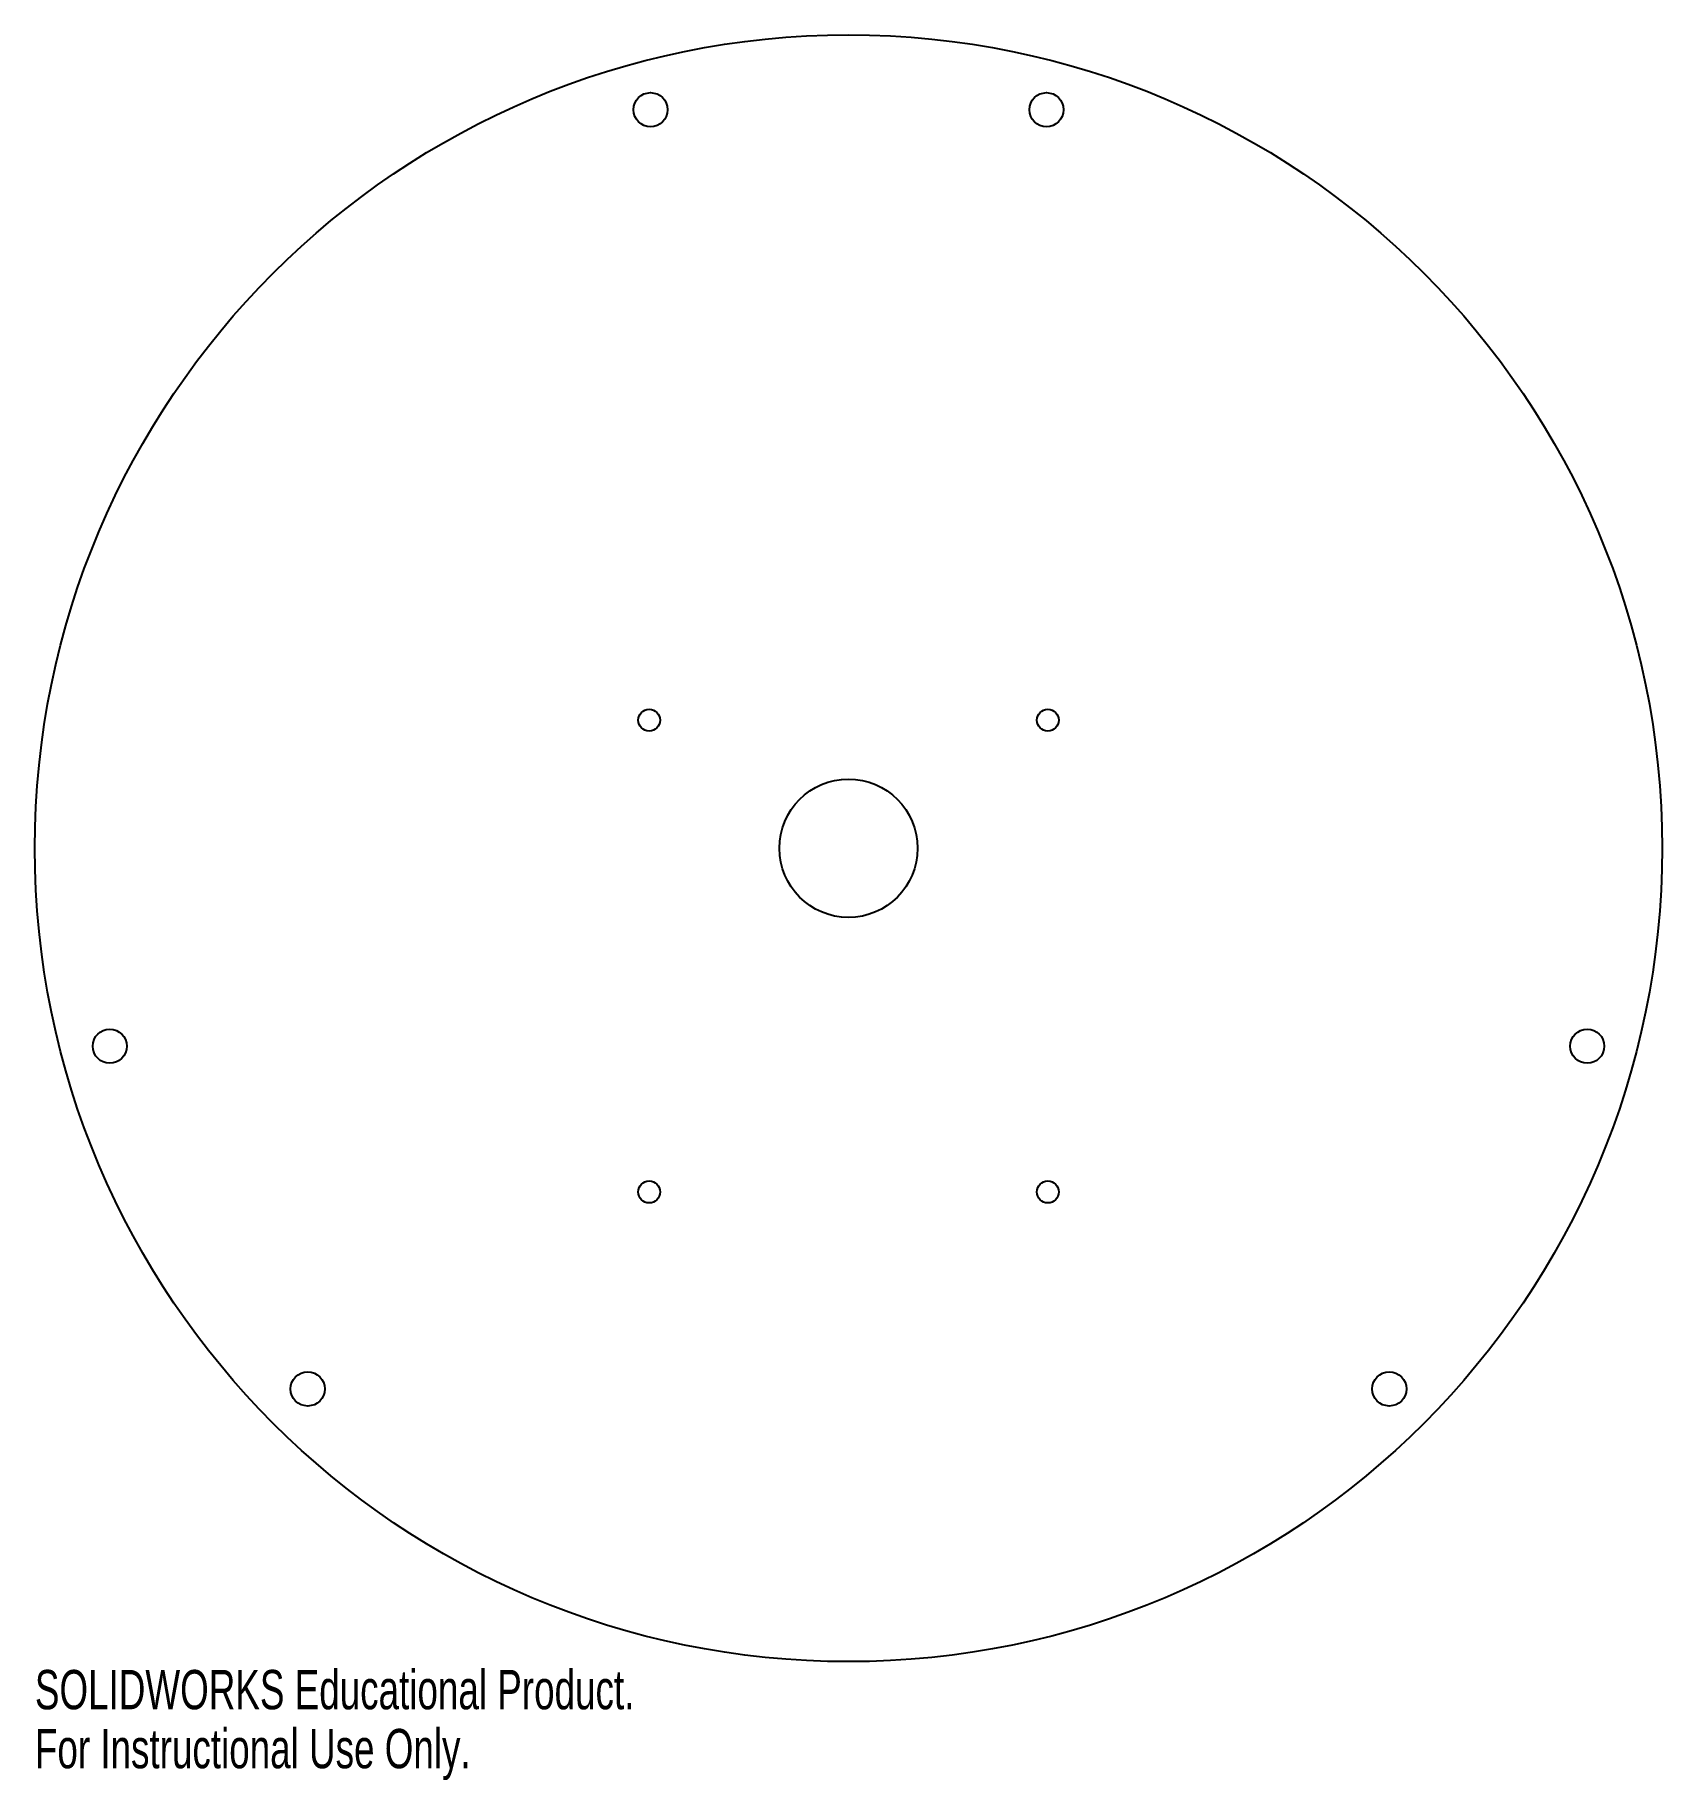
# Model space of a CAD drawing. Header units: millimetres. Extents: x -100 to 100, y -115 to 100.
import ezdxf

# ---------------------------------------------------------------- set-up
doc = ezdxf.new("R2010")
doc.units = ezdxf.units.MM
doc.styles.add('SLDTEXTSTYLE0', font='TXT', dxfattribs={"width": 0.7})

msp = doc.modelspace()

# ---------------------------------------------------------------- linework, layer by layer
at = {"color": 7, "linetype": 'Continuous', "lineweight": 25}
for centre, radius in [((0, 0), 100), ((-24.33, 90.8), 2.1), ((24.33, 90.8), 2.1), ((-24.5, 15.75), 1.35), ((24.5, 15.75), 1.35), ((0, 0), 8.5), ((-90.8, -24.33), 2.1), ((90.8, -24.33), 2.1), ((-24.5, -42.25), 1.35), ((24.5, -42.25), 1.35), ((-66.47, -66.47), 2.1), ((66.47, -66.47), 2.1)]:
    msp.add_circle(centre, radius, dxfattribs=at)

# ---------------------------------------------------------------- texts
at = {"color": 7, "linetype": 'Continuous', "char_height": 4.8336, "attachment_point": 1, "style": 'SLDTEXTSTYLE0'}
for s, insert in [('SOLIDWORKS Educational Product.', (-100, -101.02)), ('For Instructional Use Only.', (-100, -108.27))]:
    msp.add_mtext(s, dxfattribs=dict(at, insert=insert))

doc.saveas('drawing.dxf')
